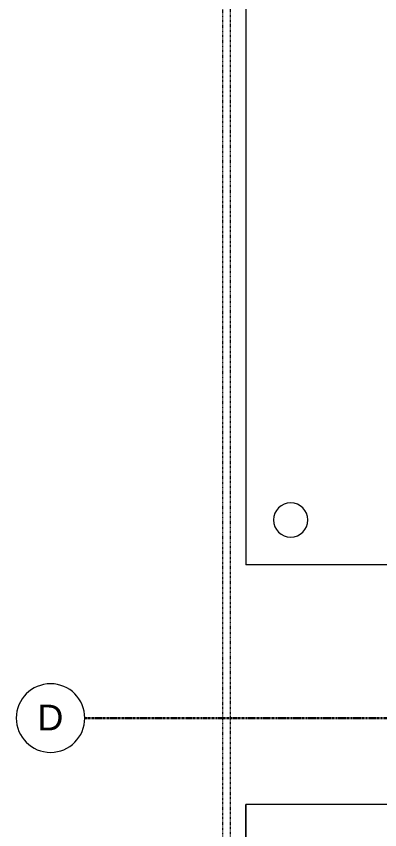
# Model space of a CAD drawing. Header units: inches. Extents: x -4058 to -1781, y 9814 to 12289.
# Drawn here: x -4057.8 to -3972.9, y 10813.1 to 11003 of the extents above; entities that cross this region are included whole.
import ezdxf

# ---------------------------------------------------------------- set-up
doc = ezdxf.new("R2010")
doc.units = ezdxf.units.IN
doc.header["$MEASUREMENT"] = 0
for name, pattern in [('Aligning Line 1_8_', [0.25, 0.125, -0.125]), ('Aligning Line 1_8__2_', [0.25, 0.125, -0.125]), ('Grid Line 1_2_', [0.875, 0.5, -0.125, 0.125, -0.125]), ('Grid Line 1_2__2_', [0.875, 0.5, -0.125, 0.125, -0.125])]:
    doc.linetypes.add(name, pattern=pattern)
for name, color, linetype, lineweight in [('0-1', 7, 'Continuous', 5), ('0-2', 7, 'Continuous', 9), ('0-3', 165, 'Continuous', 5), ('C-TOPO', 7, 'Continuous', 9), ('E-LITE-EQPM-1', 7, 'Continuous', 9), ('G-ANNO-SYMB', 111, 'Aligning Line 1_8_', 9), ('G-ANNO-SYMB-2', 147, 'Aligning Line 1_8__2_', 9), ('S-GRID-1', 1, 'Grid Line 1_2_', 9), ('S-GRID-2', 1, 'Grid Line 1_2__2_', 30), ('S-GRID-IDEN', 1, 'Continuous', 9), ('S-GRID-IDEN-1', 147, 'Continuous', 9)]:
    doc.layers.add(name, color=color, linetype=linetype, lineweight=lineweight)
doc.styles.add('Arial_1', font='arial.ttf', dxfattribs={"height": 6})

# ---------------------------------------------------------------- blocks, each defined once
blk = doc.blocks.new('Pathway_Cooper_McGraw-Edison _BSC-BRC_Round - Pathway_Cooper_McGraw-Edison _BSC-BRC_Round-2028611-UNIT PLANS - 1ST FLOOR')
at = {"layer": 'E-LITE-EQPM-1'}
for start, end in [(360, 180), (180, 360)]:
    blk.add_arc((0, 0), 4, start, end, dxfattribs=at)
blk = doc.blocks.new('Grid - Grid Head - Circle-50561-UNIT PLANS - 1ST FLOOR')
at = {"layer": 'S-GRID-IDEN-1'}
for start, end in [(360, 180), (180, 360)]:
    blk.add_arc((0, 0), 0.25, start, end, dxfattribs=at)
blk = doc.blocks.new('CTR - 1st Phase - Shell_rvt-1-UNIT PLANS - 1ST FLOOR')
at = {"layer": 'S-GRID-1'}
blk.add_line((-1781.27, 10839.19), (-4041.78, 10839.19), dxfattribs=at)
at = {"layer": '0-2'}
blk.add_blockref('Pathway_Cooper_McGraw-Edison _BSC-BRC_Round - Pathway_Cooper_McGraw-Edison _BSC-BRC_Round-2028611-UNIT PLANS - 1ST FLOOR', (-3993.72, 10885.42), dxfattribs=at)
at = {"layer": '0-3', "xscale": 31.99999999999999, "yscale": 31.99999999999999, "zscale": 31.99999999999999, "rotation": 89.99999999999987}
blk.add_blockref('Grid - Grid Head - Circle-50561-UNIT PLANS - 1ST FLOOR', (-4049.78, 10839.19), dxfattribs=at)
at = {"layer": 'S-GRID-IDEN', "insert": (-4052.83, 10842.32), "char_height": 6, "width": 7.373, "attachment_point": 1, "style": 'Arial_1'}
blk.add_mtext('D', dxfattribs=at)
blk = doc.blocks.new('CTR  - Topography_rvt-1-UNIT PLANS - 1ST FLOOR')
at = {"layer": 'C-TOPO'}
for p, q in [((-4004.17, 11068.54), (-4004.17, 10874.99)), ((-4004.17, 11068.54), (-4004.17, 10874.99)), ((-3963.22, 10874.99), (-4004.17, 10874.99)), ((-3963.22, 10874.99), (-4004.17, 10874.99)), ((-3945.92, 10818.99), (-4004.17, 10818.99)), ((-4004.17, 10787.56), (-4004.17, 10818.99)), ((-3945.92, 10818.99), (-4004.17, 10818.99)), ((-4004.17, 10818.99), (-4004.17, 10787.56))]:
    blk.add_line(p, q, dxfattribs=at)
blk = doc.blocks.new('Grid - Grid Head - Circle-1738874-UNIT PLANS - 1ST FLOOR')
at = {"layer": 'S-GRID-IDEN-1'}
for start, end in [(360, 180), (180, 360)]:
    blk.add_arc((0, 0), 0.25, start, end, dxfattribs=at)
blk = doc.blocks.new('CTR - 1st Phase - Structure_rvt-1-UNIT PLANS - 1ST FLOOR')
at = {"layer": 'G-ANNO-SYMB-2'}
blk.add_line((-4007.78, 9846.27), (-4007.78, 12240.76), dxfattribs=at)
at = {"layer": 'S-GRID-2'}
blk.add_line((-1781.27, 10839.19), (-4041.78, 10839.19), dxfattribs=at)
at = {"layer": '0-3', "xscale": 31.99999999999999, "yscale": 31.99999999999999, "zscale": 31.99999999999999, "rotation": 89.99999999999987}
blk.add_blockref('Grid - Grid Head - Circle-1738874-UNIT PLANS - 1ST FLOOR', (-4049.78, 10839.19), dxfattribs=at)
at = {"layer": 'S-GRID-IDEN', "insert": (-4052.83, 10842.32), "char_height": 6, "width": 7.373, "attachment_point": 1, "style": 'Arial_1'}
blk.add_mtext('D', dxfattribs=at)

msp = doc.modelspace()

# ---------------------------------------------------------------- block references
at = {"layer": '0-1'}
msp.add_blockref('CTR - 1st Phase - Shell_rvt-1-UNIT PLANS - 1ST FLOOR', (0, 0), dxfattribs=at)

# ---------------------------------------------------------------- next in the draw order: block references
msp.add_blockref('CTR  - Topography_rvt-1-UNIT PLANS - 1ST FLOOR', (0, 0), dxfattribs=at)

# ---------------------------------------------------------------- next in the draw order: block references
msp.add_blockref('CTR - 1st Phase - Structure_rvt-1-UNIT PLANS - 1ST FLOOR', (0, 0), dxfattribs=at)

# ---------------------------------------------------------------- next in the draw order: linework, layer by layer
at = {"layer": 'G-ANNO-SYMB'}
msp.add_line((-4009.5295, 9846.2766), (-4009.5295, 12240.74859), dxfattribs=at)

doc.saveas('drawing.dxf')
